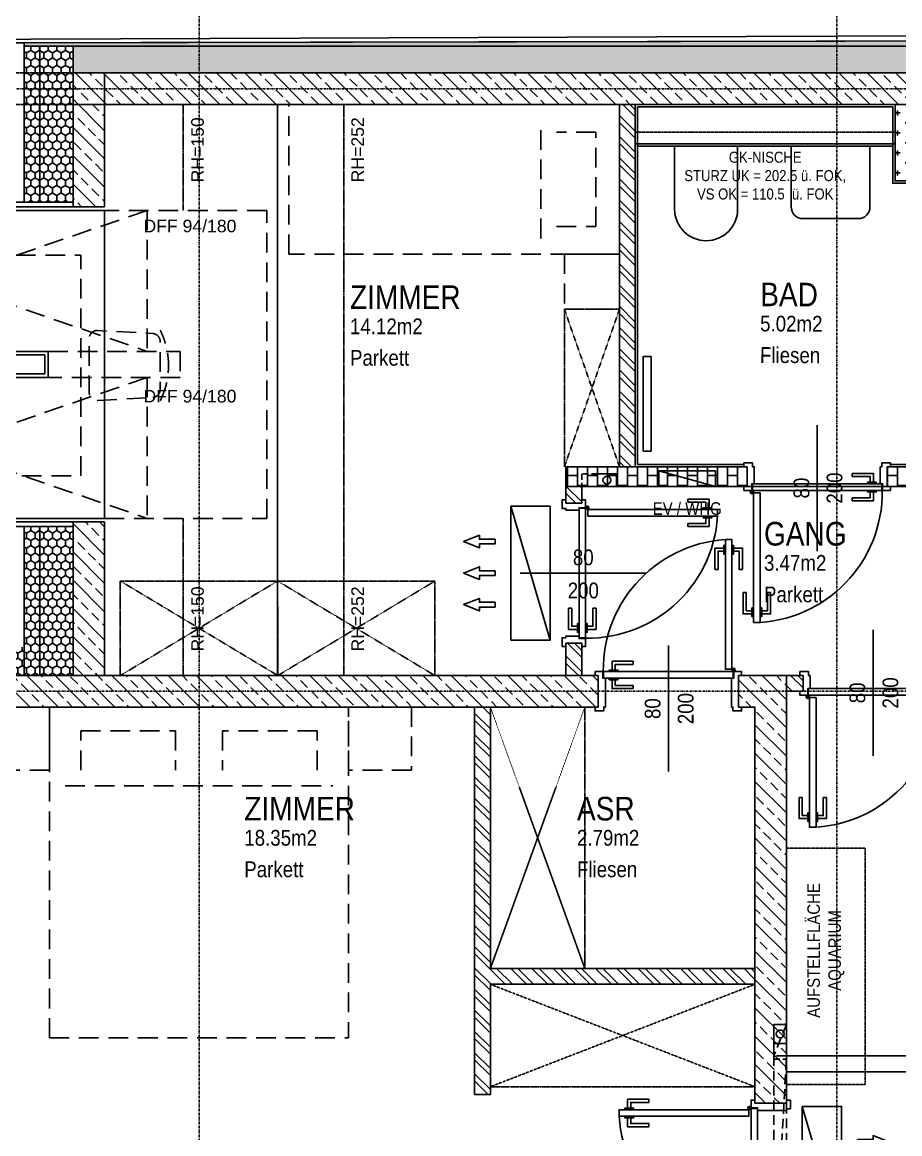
# Model space of a CAD drawing. Header units: millimetres. Extents: x -13147 to 51584, y -41547 to 69958.
# Drawn here: x 35232 to 40804, y 7831 to 14886 of the extents above; entities that cross this region are included whole.
import ezdxf
from ezdxf.enums import TextEntityAlignment as Align

# ---------------------------------------------------------------- set-up
doc = ezdxf.new("R2010")
doc.units = ezdxf.units.MM
doc.linetypes.add('HIDDEN2', pattern=[0.1875, 0.125, -0.0625])
doc.linetypes.add('STRICHPUNKT', pattern=[1, 0.5, -0.25, 0, -0.25])
for name, color, linetype in [('00_HLP---------M0', 251, 'Continuous'), ('00_HLP-G00-L05-M0', 6, 'Continuous'), ('01-ANS-G00-L05-M0', 251, 'Continuous'), ('01-TXT---------M0', 251, 'Continuous'), ('01-TXT---------PP', 1, 'Continuous'), ('01-TXT-G00-L05-M0', 1, 'Continuous'), ('02-ANS-G00-L05-M0', 251, 'Continuous'), ('02-AXO-G00-L05-M0', 251, 'STRICHPUNKT'), ('02-FIL-G00-L05-LILA', 251, 'Continuous'), ('02-FIL-G00-L05-ORANGE', 251, 'Continuous'), ('02-FIL-G00-L05-STB', 251, 'Continuous'), ('02-FLI-G00-L05-M0', 251, 'Continuous'), ('02-HID---------M0', 251, 'HIDDEN2'), ('02-HID-G00-L05-M0', 251, 'HIDDEN2'), ('02-TWA---------M0', 251, 'Continuous'), ('02-TWA-G00-L05-M0', 251, 'Continuous'), ('02-TWB-G00-L05-M0', 251, 'Continuous'), ('02-WDA-G00-L05-M0', 251, 'Continuous'), ('02-ZWA---------M0', 251, 'Continuous'), ('02-ZWA-G00-L05-M0', 251, 'Continuous'), ('03-ANS-G00-L05-M0', 251, 'Continuous'), ('04-STO---------M0', 251, 'Continuous'), ('04-SYM---------EP', 251, 'Continuous'), ('04-SYM-G00-L05-EP', 251, 'Continuous'), ('04-TXT-G00-L05-M0', 251, 'Continuous'), ('05-STO--------M0', 251, 'Continuous'), ('05-SYM---------M0', 251, 'Continuous'), ('05-SYM--------M0', 251, 'Continuous'), ('05-SYM-G00-L05-M0', 251, 'Continuous'), ('05-TXT--------M0', 251, 'Continuous'), ('05-TXT-G00-L05-M0', 251, 'Continuous'), ('07-SAN---------M0', 251, 'Continuous'), ('07-SAN-G00-L05-FBHZG-EVERT', 251, 'Continuous'), ('07-SAN-G00-L05-KLIMA', 8, 'Continuous'), ('07-SAN-G00-L05-Küche', 251, 'Continuous'), ('07-SAN-G00-L05-M0', 251, 'Continuous'), ('07-SYM-G00-L05-M0', 251, 'STRICHPUNKT'), ('07_MOB-G00-L05-M0', 251, 'HIDDEN2'), ('09-VER-G00-L05-GRUNDSTÜCKSGRENZE', 161, 'Continuous')]:
    doc.layers.add(name, color=color, linetype=linetype)
doc.styles.add('ARIAL', font='arial.ttf', dxfattribs={"width": 0.85})
doc.styles.get("Standard").update_dxf_attribs({"font": 'arial.ttf'})
pattern_1 = [(135, (-38458.13, -45395.47), (-89.80256, -89.80256), []), (135, (-38458.13, -45305.67), (-89.80256, -89.80256), [63.5, -31.75])]
pattern_2 = [(90, (-38458.126, -45395.47), (-27.4963, 47.625), [31.75, -63.5]), (210, (-38458.126, -45395.47), (-27.49631, -47.624994), [31.75, -63.5]), (150, (-38458.126, -45395.47), (-54.99261, 6e-06), [-63.5, 31.75])]
pattern_3 = [(135, (-38458.13, -45395.47), (-67.35192, -67.35192), []), (135, (-38458.13, -45350.57), (-67.35192, -67.35192), [])]
pattern_4 = [(90, (-38458.126, -45395.47), (-63.5, -1e-09), []), (180, (-38458.13, -45395.47), (3e-09, -127), [63.5, -63.5]), (180, (-38458.13, -45331.97), (3e-09, -127), [-63.5, 63.5])]

# ---------------------------------------------------------------- blocks, each defined once
blk = doc.blocks.new('TÜR-80_10er-WAND')
at = {"layer": '00_HLP---------M0'}
for points in [[(-0.3575, 0.027), (-0.3575, 0.083), (-0.2225, 0.083)], [(-0.2225, 0.063), (-0.2225, 0.083)], [(0.4, 0.017), (-0.4, 0.017)], [(-0.375, 0.017), (-0.375, 0.027), (-0.32, 0.027), (-0.32, 0.017)], [(-0.3375, 0.027), (-0.3375, 0.063), (-0.2225, 0.063)], [(-0.375, -0.025), (-0.375, -0.035), (-0.32, -0.035), (-0.32, -0.025)], [(-0.3575, -0.035), (-0.3575, -0.091), (-0.2225, -0.091)], [(-0.3375, -0.035), (-0.3375, -0.071), (-0.2225, -0.071)], [(-0.2225, -0.071), (-0.2225, -0.091)]]:
    blk.add_lwpolyline(points, dxfattribs=at)
blk.add_lwpolyline([(0.4115, -0.025), (-0.4115, -0.025), (-0.4115, -0.025), (-0.4115, 0.017), (0.4115, 0.017)], close=True, dxfattribs=at)
at = {"layer": '02-ZWA---------M0'}
for points in [[(-0.445, 0.1), (-0.445, 0)], [(0.445, 0.1), (0.445, 0)]]:
    blk.add_lwpolyline(points, dxfattribs=at)
at = {"layer": '05-STO--------M0'}
for points in [[(-0.465, 0.1), (-0.465, 0.125), (-0.41, 0.125), (-0.41, 0.1), (-0.4, 0.1), (-0.4, 0.017), (-0.415, 0.017), (-0.415, -0.025), (-0.465, -0.025), (-0.465, 0)], [(0.465, 0.1), (0.465, 0.125), (0.41, 0.125), (0.41, 0.1), (0.4, 0.1), (0.4, 0.017), (0.415, 0.017), (0.415, -0.025), (0.465, -0.025), (0.465, 0)]]:
    blk.add_lwpolyline(points, dxfattribs=at)
at = {"layer": '05-SYM---------M0'}
for points in [[(0.352, -0.8085), (0.296, -0.8085), (0.296, -0.6735)], [(0.316, -0.6735), (0.296, -0.6735)], [(0.352, -0.7885), (0.316, -0.7885), (0.316, -0.6735)], [(0.414, -0.8085), (0.47, -0.8085), (0.47, -0.6735)], [(0.414, -0.7885), (0.45, -0.7885), (0.45, -0.6735)], [(0.45, -0.6735), (0.47, -0.6735)], [(0.362, -0.826), (0.352, -0.826), (0.352, -0.771), (0.362, -0.771)], [(0.404, -0.826), (0.414, -0.826), (0.414, -0.771), (0.404, -0.771)]]:
    blk.add_lwpolyline(points, dxfattribs=at)
at = {"layer": '05-SYM--------M0'}
blk.add_lwpolyline([(0.404, -0.0395), (0.404, -0.8625), (0.404, -0.8625), (0.362, -0.8625), (0.362, -0.0395)], close=True, dxfattribs=at)
for points in [[(0.41, -0.036), (0.42, -0.036)], [(0.415, -0.031), (0.415, -0.041)]]:
    blk.add_lwpolyline(points, dxfattribs=at)
blk.add_circle((0.415, -0.036), 0.01, dxfattribs=at)
blk.add_arc((0.415, -0.036), 0.8282, 176.33088, 266.33088, dxfattribs=at)
blk = doc.blocks.new('05-TXT')
at = {"layer": '05-TXT--------M0'}
blk.add_line((-0.4, 0), (0.4, 0), dxfattribs=at)
at = {"layer": '05-TXT--------M0', "color": 8, "style": 'ARIAL', "width": 0.85}
blk.add_attdef('BREITE', text='', height=0.1, dxfattribs=at).set_placement((0, 0.05), align=Align.CENTER)
blk.add_attdef('HÖHE', text='', height=0.1, rotation=360, dxfattribs=at).set_placement((0, -0.06), align=Align.TOP_CENTER)
blk = doc.blocks.new('01-SQM')
at = {"layer": '01-TXT---------M0', "color": 1, "style": 'ARIAL', "width": 0.85}
blk.add_attdef('ROOM', (0, 0), '', height=0.15, dxfattribs=at)
blk.add_attdef('AREA', text='', height=0.1, dxfattribs=at).set_placement((0, -0.06), align=Align.TOP_LEFT)
at = {"layer": '01-TXT---------PP', "color": 1, "style": 'ARIAL', "width": 0.85}
blk.add_attdef('NR', text='', height=0.15, dxfattribs=at).set_placement((-0.1173, 0), align=Align.RIGHT)
blk.add_attdef('FLOOR', text='', height=0.1, dxfattribs=at).set_placement((0, -0.26), align=Align.TOP_LEFT)
blk = doc.blocks.new('DFF_94_Doppelt')
at = {"layer": '00_HLP---------M0'}
for points in [[(0, 0.98), (0, 0.04)], [(0, 0.04), (0, -0.04)], [(0, -0.98), (0, -0.04)]]:
    blk.add_lwpolyline(points, dxfattribs=at)
at = {"layer": '02-HID---------M0'}
for points in [[(0.27, 0.9775), (-1.0302, 0.53), (0.27, 0.0825)], [(0, -0.9775), (1.03, -0.9775), (1.03, 0.9775), (0, 0.9775)], [(0.27, 0.9775), (0.27, 0.0825)], [(-0.3575, 0.0825), (0.48, 0.0825), (0.48, -0.0825), (-0.3575, -0.0825)], [(0.27, -0.0825), (-1.0302, -0.53), (0.27, -0.9775)], [(0.27, -0.0825), (0.27, -0.9775)]]:
    blk.add_lwpolyline(points, dxfattribs=at)
at = {"layer": '02-TWA---------M0'}
for points in [[(-0.2, 1), (0, 1)], [(-0.2, -1), (0, -1)]]:
    blk.add_lwpolyline(points, dxfattribs=at)
at = {"layer": '02-ZWA---------M0'}
for points in [[(-0.58, 0.9775), (0, 0.9775)], [(-0.58, 0.0825), (-0.3575, 0.0825), (-0.3575, -0.0825), (-0.58, -0.0825)], [(-0.58, -0.9775), (0, -0.9775)]]:
    blk.add_lwpolyline(points, dxfattribs=at)
blk.add_lwpolyline([(-0.58, 0.06), (-0.38, 0.06), (-0.38, -0.06), (-0.58, -0.06)], close=True, dxfattribs=at)
at = {"layer": '04-STO---------M0'}
for points in [[(-0.61, 0.955), (-0.61, 0.895), (-0.735, 0.895), (-0.735, 1.015), (-0.7, 1.015), (-0.7, 1), (-0.65, 1), (-0.65, 0.955), (-0.61, 0.955)], [(-0.58, 1), (-0.58, 1.03), (-0.7, 1.03), (-0.7, 1)], [(-0.58, 1), (-0.58, 0.955), (-0.65, 0.955), (-0.65, 1)], [(-0.61, 0.105), (-0.61, 0.165), (-0.735, 0.165), (-0.735, 0.045), (-0.7, 0.045), (-0.7, 0.06), (-0.65, 0.06), (-0.65, 0.105), (-0.61, 0.105)], [(-0.58, 0.06), (-0.58, 0.105), (-0.65, 0.105), (-0.65, 0.06)], [(-0.58, 0.06), (-0.58, 0.03), (-0.7, 0.03), (-0.7, 0.06)], [(-0.61, -0.105), (-0.61, -0.165), (-0.735, -0.165), (-0.735, -0.045), (-0.7, -0.045), (-0.7, -0.06), (-0.65, -0.06), (-0.65, -0.105), (-0.61, -0.105)], [(-0.58, -0.06), (-0.58, -0.03), (-0.7, -0.03), (-0.7, -0.06)], [(-0.58, -0.06), (-0.58, -0.105), (-0.65, -0.105), (-0.65, -0.06)], [(-0.61, -0.955), (-0.61, -0.895), (-0.735, -0.895), (-0.735, -1.015), (-0.7, -1.015), (-0.7, -1), (-0.65, -1), (-0.65, -0.955), (-0.61, -0.955)], [(-0.58, -1), (-0.58, -0.955), (-0.65, -0.955), (-0.65, -1)], [(-0.58, -1), (-0.58, -1.03), (-0.7, -1.03), (-0.7, -1)]]:
    blk.add_lwpolyline(points, close=True, dxfattribs=at)
for points in [[(-0.58, 1), (-0.2, 1), (-0.2, 1.03), (-0.58, 1.03)], [(-0.7, 0.03), (-0.7, -0.03)], [(-0.58, -1), (-0.2, -1), (-0.2, -1.03), (-0.58, -1.03)]]:
    blk.add_lwpolyline(points, dxfattribs=at)
at = {"layer": '04-SYM---------EP'}
for points in [[(-0.7, 1.03), (-1.1102, 1.03), (-1.1102, 1.015)], [(-0.735, 0.045), (-1.1102, 0.045), (-1.1102, 1.015), (-0.735, 1.015)], [(-0.735, 0.165), (-1.0302, 0.165), (-1.0302, 0.895), (-0.735, 0.895)], [(-1.0102, 0.895), (-1.0102, 0.165)], [(-0.735, 0.165), (-0.735, 0.895)], [(-0.61, 0.165), (-0.61, 0.895)], [(-0.7, 0.03), (-1.1102, 0.03), (-1.1102, 0.045)], [(-1.1102, 0.03), (-1.1102, -0.03)], [(-0.7, -0.03), (-1.1102, -0.03), (-1.1102, -0.045)], [(-0.735, -0.045), (-1.1102, -0.045), (-1.1102, -1.015), (-0.735, -1.015)], [(-0.735, -0.165), (-1.0302, -0.165), (-1.0302, -0.895), (-0.735, -0.895)], [(-1.0102, -0.895), (-1.0102, -0.165)], [(-0.735, -0.165), (-0.735, -0.895)], [(-0.61, -0.165), (-0.61, -0.895)], [(-0.7, -1.03), (-1.1102, -1.03), (-1.1102, -1.015)]]:
    blk.add_lwpolyline(points, dxfattribs=at)
blk = doc.blocks.new('TÜR-80_12-5er-WAND')
at = {"layer": '00_HLP---------M0'}
blk.add_lwpolyline([(-0.025, 0.4115), (-0.025, -0.4115), (-0.025, -0.4115), (0.017, -0.4115), (0.017, 0.4115)], close=True, dxfattribs=at)
for points in [[(0.017, 0.4), (0.017, -0.4)], [(-0.035, -0.3575), (-0.091, -0.3575), (-0.091, -0.2225)], [(-0.071, -0.2225), (-0.091, -0.2225)], [(-0.035, -0.3375), (-0.071, -0.3375), (-0.071, -0.2225)], [(0.027, -0.3575), (0.083, -0.3575), (0.083, -0.2225)], [(0.027, -0.3375), (0.063, -0.3375), (0.063, -0.2225)], [(0.063, -0.2225), (0.083, -0.2225)], [(-0.025, -0.375), (-0.035, -0.375), (-0.035, -0.32), (-0.025, -0.32)], [(0.017, -0.375), (0.027, -0.375), (0.027, -0.32), (0.017, -0.32)]]:
    blk.add_lwpolyline(points, dxfattribs=at)
at = {"layer": '02-ZWA---------M0'}
for points in [[(0.125, 0.445), (0, 0.445)], [(0.125, -0.445), (0, -0.445)]]:
    blk.add_lwpolyline(points, dxfattribs=at)
at = {"layer": '05-STO--------M0'}
for points in [[(0.125, 0.465), (0.15, 0.465), (0.15, 0.41), (0.125, 0.41), (0.125, 0.4), (0.017, 0.4), (0.017, 0.415), (-0.025, 0.415), (-0.025, 0.465), (0, 0.465)], [(0.125, -0.465), (0.15, -0.465), (0.15, -0.41), (0.125, -0.41), (0.125, -0.4), (0.017, -0.4), (0.017, -0.415), (-0.025, -0.415), (-0.025, -0.465), (0, -0.465)]]:
    blk.add_lwpolyline(points, dxfattribs=at)
at = {"layer": '05-SYM---------M0'}
for points in [[(-0.8085, 0.414), (-0.8085, 0.47), (-0.6735, 0.47)], [(-0.7885, 0.414), (-0.7885, 0.45), (-0.6735, 0.45)], [(-0.6735, 0.45), (-0.6735, 0.47)], [(-0.826, 0.404), (-0.826, 0.414), (-0.771, 0.414), (-0.771, 0.404)], [(-0.826, 0.362), (-0.826, 0.352), (-0.771, 0.352), (-0.771, 0.362)], [(-0.8085, 0.352), (-0.8085, 0.296), (-0.6735, 0.296)], [(-0.7885, 0.352), (-0.7885, 0.316), (-0.6735, 0.316)], [(-0.6735, 0.316), (-0.6735, 0.296)]]:
    blk.add_lwpolyline(points, dxfattribs=at)
at = {"layer": '05-SYM--------M0'}
blk.add_lwpolyline([(-0.0395, 0.404), (-0.8625, 0.404), (-0.8625, 0.404), (-0.8625, 0.362), (-0.0395, 0.362)], close=True, dxfattribs=at)
for points in [[(-0.031, 0.415), (-0.041, 0.415)], [(-0.036, 0.41), (-0.036, 0.42)]]:
    blk.add_lwpolyline(points, dxfattribs=at)
blk.add_circle((-0.036, 0.415), 0.01, dxfattribs=at)
blk.add_arc((-0.036, 0.415), 0.8282, 183.66912, 273.66912, dxfattribs=at)
blk = doc.blocks.new('TÜR-80_20er-WAND')
at = {"layer": '00_HLP---------M0'}
for points in [[(-0.3575, 0.045), (-0.3575, 0.101), (-0.2225, 0.101)], [(-0.3375, 0.045), (-0.3375, 0.081), (-0.2225, 0.081)], [(-0.2225, 0.081), (-0.2225, 0.101)], [(-0.375, 0.035), (-0.375, 0.045), (-0.32, 0.045), (-0.32, 0.035)], [(0.4, -0.007), (-0.4, -0.007)], [(-0.375, -0.007), (-0.375, -0.017), (-0.32, -0.017), (-0.32, -0.007)], [(-0.3575, -0.017), (-0.3575, -0.073), (-0.2225, -0.073)], [(-0.3375, -0.017), (-0.3375, -0.053), (-0.2225, -0.053)], [(-0.2225, -0.053), (-0.2225, -0.073)]]:
    blk.add_lwpolyline(points, dxfattribs=at)
blk.add_lwpolyline([(0.4115, 0.035), (-0.4115, 0.035), (-0.4115, 0.035), (-0.4115, -0.007), (0.4115, -0.007)], close=True, dxfattribs=at)
at = {"layer": '02-TWA---------M0'}
for points in [[(-0.445, -0.19), (-0.445, 0.01)], [(0.445, -0.19), (0.445, 0.01)]]:
    blk.add_lwpolyline(points, dxfattribs=at)
at = {"layer": '05-STO--------M0'}
for points in [[(-0.465, -0.19), (-0.465, -0.215), (-0.41, -0.215), (-0.41, -0.19), (-0.4, -0.19), (-0.4, -0.007), (-0.415, -0.007), (-0.415, 0.035), (-0.465, 0.035), (-0.465, 0.01)], [(0.465, -0.19), (0.465, -0.215), (0.41, -0.215), (0.41, -0.19), (0.4, -0.19), (0.4, -0.007), (0.415, -0.007), (0.415, 0.035), (0.465, 0.035), (0.465, 0.01)]]:
    blk.add_lwpolyline(points, dxfattribs=at)
at = {"layer": '05-SYM---------M0'}
for points in [[(0.352, 0.8185), (0.296, 0.8185), (0.296, 0.6835)], [(0.352, 0.7985), (0.316, 0.7985), (0.316, 0.6835)], [(0.362, 0.836), (0.352, 0.836), (0.352, 0.781), (0.362, 0.781)], [(0.404, 0.836), (0.414, 0.836), (0.414, 0.781), (0.404, 0.781)], [(0.414, 0.8185), (0.47, 0.8185), (0.47, 0.6835)], [(0.414, 0.7985), (0.45, 0.7985), (0.45, 0.6835)], [(0.316, 0.6835), (0.296, 0.6835)], [(0.45, 0.6835), (0.47, 0.6835)]]:
    blk.add_lwpolyline(points, dxfattribs=at)
at = {"layer": '05-SYM--------M0'}
blk.add_lwpolyline([(0.404, 0.0495), (0.404, 0.8725), (0.404, 0.8725), (0.362, 0.8725), (0.362, 0.0495)], close=True, dxfattribs=at)
for points in [[(0.41, 0.046), (0.42, 0.046)], [(0.415, 0.041), (0.415, 0.051)]]:
    blk.add_lwpolyline(points, dxfattribs=at)
blk.add_circle((0.415, 0.046), 0.01, dxfattribs=at)
blk.add_arc((0.415, 0.046), 0.8282, 93.66912, 183.66912, dxfattribs=at)
blk = doc.blocks.new('07-WC')
blk.add_lwpolyline([(-0.015, -0.2), (-0.415, -0.2, -1), (-0.415, 0.2), (-0.015, 0.2)], format="xyb", close=True)
blk = doc.blocks.new('07-WT60')
blk.add_lwpolyline([(-0.015, 0.25), (-0.4, 0.25, 0.414214), (-0.475, 0.175), (-0.475, -0.175, 0.414214), (-0.4, -0.25), (-0.015, -0.25)], format="xyb", close=True)
blk = doc.blocks.new('BETT')
for points in [[(0, 0.95), (-0.4, 0.95), (-0.4, 1.35), (0, 1.35)], [(0, -1.35), (-0.4, -1.35), (-0.4, -0.95), (0, -0.95)]]:
    blk.add_lwpolyline(points, close=True)
at = {"flags": 128}
blk.add_lwpolyline([(-2.1, 0.95), (-2.1, -0.95), (0, -0.95), (0, 0.95)], close=True, dxfattribs=at)
for points in [[(-0.5, 0.85), (-0.5, -0.85)], [(-0.4, 0.75), (-0.15, 0.75), (-0.15, 0.15), (-0.4, 0.15)], [(-0.4, -0.75), (-0.15, -0.75), (-0.15, -0.15), (-0.4, -0.15)]]:
    blk.add_lwpolyline(points)
blk = doc.blocks.new('BETT_90')
blk.add_lwpolyline([(0, 0.95), (-0.35, 0.95), (-0.35, 1.3), (0, 1.3)], close=True)
at = {"flags": 128}
blk.add_lwpolyline([(-2.1, 0.95), (-2.1, 0), (0, 0), (0, 0.95)], close=True, dxfattribs=at)
for points in [[(-0.5, 0.85), (-0.5, 0.1)], [(-0.4, 0.775), (-0.15, 0.775), (-0.15, 0.175), (-0.4, 0.175)]]:
    blk.add_lwpolyline(points)
blk = doc.blocks.new('möbel_schreibtisch')
at = {"flags": 128}
blk.add_lwpolyline([(0, -0.1), (-0.6, -0.1), (-0.6, 1.3), (0, 1.3)], close=True, dxfattribs=at)
blk.add_lwpolyline([(-1.056, 0.8021, 0.39805), (-1.1032, 0.7521), (-1.1032, 0.4467, 0.39805), (-1.056, 0.3968), (-0.706, 0.3774, 0.430564), (-0.6532, 0.4273), (-0.6532, 0.7716, 0.430564), (-0.706, 0.8215)], format="xyb", close=True, dxfattribs=at)
blk.add_arc((-0.6532, 0.5994), 0.5031, 153.43495, 206.56505)
blk = doc.blocks.new('KLIMAGERÄT')
for points in [[(-0.425, 0), (0.425, 0), (0.425, -0.25), (-0.425, -0.25), (-0.425, 0)], [(-0.215, -0.35), (-0.215, -0.45), (-0.24, -0.45), (-0.2, -0.55), (-0.2, -0.55), (-0.16, -0.45), (-0.185, -0.45), (-0.185, -0.35), (-0.215, -0.35)], [(-0.015, -0.35), (-0.015, -0.45), (-0.04, -0.45), (0, -0.55), (0, -0.55), (0.04, -0.45), (0.015, -0.45), (0.015, -0.35), (-0.015, -0.35)], [(0.215, -0.35), (0.215, -0.45), (0.24, -0.45), (0.2, -0.55), (0.2, -0.55), (0.16, -0.45), (0.185, -0.45), (0.185, -0.35), (0.215, -0.35)]]:
    blk.add_lwpolyline(points, close=True)
blk.add_lwpolyline([(-0.425, -0.25), (0.425, 0)])
blk = doc.blocks.new('07_Klimasifon')
at = {"layer": '00_HLP---------M0', "linetype": 'HIDDEN2', "ltscale": 0.3}
blk.add_lwpolyline([(0, -0.1), (0.08, -0.1), (0.08, 0), (0, 0)], close=True, dxfattribs=at)
at = {"layer": '07-SAN---------M0'}
blk.add_lwpolyline([(0, -0.22), (0.08, -0.22), (0.08, -0.1), (0, -0.1)], close=True, dxfattribs=at)
blk.add_circle((0.04, -0.16), 0.025, dxfattribs=at)
blk = doc.blocks.new('WDB_KLIMA-INNEN_STB')
at = {"layer": '02-TWA---------M0', "linetype": 'HIDDEN2', "ltscale": 0.5}
for points in [[(0, 0.745), (0.08, 0.745), (0.08, 0.895), (0, 0.895)], [(0, 0.745), (0, -0.745), (0.08, -0.745), (0.08, 0.745)], [(0, -0.745), (0.08, -0.745), (0.08, -0.945), (0, -0.945)]]:
    blk.add_lwpolyline(points, close=True, dxfattribs=at)
for points in [[(0, 0.745), (0.08, 0.895)], [(0.08, 0.745), (0, -0.745)], [(0, -0.945), (0.08, -0.745)]]:
    blk.add_lwpolyline(points, dxfattribs=at)

msp = doc.modelspace()

# ---------------------------------------------------------------- hatches: boundary and pattern name
at = {"layer": '02-FIL-G00-L05-LILA'}
h = msp.add_hatch(dxfattribs=at)
h.set_pattern_fill('HONEY', color=256, scale=10, angle=197.04654128, style=0)
h.set_pattern_definition(pattern_2)
h.paths.add_polyline_path([(45664.505, 14734.5294), (45664.505, 14776.2723), (35244.505, 14756.5026), (35244.505, 14734.5294)])
h = msp.add_hatch(dxfattribs=at)
h.set_pattern_fill('HONEY', color=256, scale=10, angle=197.04654128, style=0)
h.set_pattern_definition(pattern_2)
h.paths.add_polyline_path([(35554.505, 14734.5294), (35244.505, 14734.5294), (35244.505, 13744.5294), (35554.505, 13744.5294), (35554.505, 14564.5294)])
h = msp.add_hatch(dxfattribs=at)
h.set_pattern_fill('HONEY', color=256, scale=10, angle=197.04654128, style=0)
h.set_pattern_definition(pattern_2)
h.paths.add_polyline_path([(45354.505, 14734.5294), (35554.505, 14734.5294), (35554.505, 14564.5294), (45354.505, 14564.5294)])
h = msp.add_hatch(dxfattribs=at)
h.set_pattern_fill('HONEY', color=256, scale=10, angle=197.04654128, style=0)
h.set_pattern_definition(pattern_2)
h.paths.add_polyline_path([(35554.505, 11684.5294), (35244.505, 11684.5294), (35244.505, 10739.5294), (35554.505, 10739.5294)])
h = msp.add_hatch(dxfattribs=at)
h.set_pattern_fill('HONEY', color=256, scale=10, angle=197.04654128, style=0)
h.set_pattern_definition(pattern_2)
h.paths.add_polyline_path([(35244.505, 10739.5294), (35244.505, 10919.5294), (34258.4989, 10919.5294), (34320.0386, 10089.5294), (34404.5068, 10089.5294), (34404.5068, 10169.5226), (34484.5068, 10169.5226), (34504.5064, 10169.5227), (34504.5032, 10739.5294)])
at = {"layer": '02-FIL-G00-L05-ORANGE'}
h = msp.add_hatch(dxfattribs=at)
h.set_pattern_fill('ANSI32', color=256, scale=10, angle=197.04654128, style=0)
h.set_pattern_definition(pattern_3)
h.paths.add_polyline_path([(39124.505, 14364.5294), (39024.505, 14364.5294), (39024.505, 12264.5294), (39024.505, 12064.5294), (39124.505, 12064.5294)])
h = msp.add_hatch(dxfattribs=at)
h.set_pattern_fill('CROSS', color=256, scale=10, angle=197.04654128, style=0)
h.set_pattern_definition([(90, (-38458.126, -45395.47), (-63.5, 63.5), [31.75, -95.25]), (180, (-38442.25, -45379.596), (-63.5, -63.5), [31.75, -95.25])])
h.paths.add_polyline_path([(41774.505, 14364.5294), (41669.505, 14364.5294), (41669.505, 13979.5294), (40879.505, 13979.5294), (40879.505, 14364.5294), (40774.505, 14364.5294), (40774.505, 13874.5294), (41774.505, 13874.5294)])
h = msp.add_hatch(dxfattribs=at)
h.set_pattern_fill('BRICK', color=256, scale=10, angle=197.04654128, style=0)
h.set_pattern_definition(pattern_4)
h.paths.add_polyline_path([(39834.505, 12064.5294), (38684.5049, 12064.5294), (38684.5049, 11939.5294), (39834.505, 11939.5294)])
h = msp.add_hatch(dxfattribs=at)
h.set_pattern_fill('BRICK', color=256, scale=10, angle=197.04654128, style=0)
h.set_pattern_definition(pattern_4)
h.paths.add_polyline_path([(41674.505, 11939.5294), (41674.505, 12064.5294), (40724.505, 12064.5294), (40724.505, 11939.5294)])
h = msp.add_hatch(dxfattribs=at)
h.set_pattern_fill('ANSI32', color=256, scale=10, angle=197.04654128, style=0)
h.set_pattern_definition(pattern_3)
h.paths.add_polyline_path([(38784.5049, 11939.5294), (38684.5049, 11939.5294), (38684.5049, 11834.5294), (38784.5049, 11834.5294)])
h = msp.add_hatch(dxfattribs=at)
h.set_pattern_fill('ANSI32', color=256, scale=10, angle=197.04654128, style=0)
h.set_pattern_definition(pattern_3)
h.paths.add_polyline_path([(38784.5049, 10944.5294), (38684.5049, 10944.5294), (38684.5049, 10739.5294), (38784.5049, 10739.5294)])
h = msp.add_hatch(dxfattribs=at)
h.set_pattern_fill('ANSI32', color=256, scale=10, angle=197.04654128, style=0)
h.set_pattern_definition(pattern_3)
h.paths.add_polyline_path([(40189.5049, 10739.5294), (40084.5049, 10739.5294), (40084.5049, 10639.5294), (40189.5049, 10639.5294)])
h = msp.add_hatch(dxfattribs=at)
h.set_pattern_fill('ANSI32', color=256, scale=10, angle=197.04654128, style=0)
h.set_pattern_definition(pattern_3)
h.paths.add_polyline_path([(38204.5068, 10539.5294), (38104.5068, 10539.5294), (38104.5068, 8079.5294), (38204.5068, 8079.5294), (38204.5068, 8779.5294), (39884.5049, 8779.5294), (39884.5049, 8879.5294), (38204.5068, 8879.5294)])
at = {"layer": '02-FIL-G00-L05-STB'}
h = msp.add_hatch(dxfattribs=at)
h.set_pattern_fill('ANSI33', color=256, scale=20, angle=197.04654128, style=0)
h.set_pattern_definition(pattern_1)
h.paths.add_polyline_path([(35754.505, 14564.5294), (35554.505, 14564.5294), (35554.505, 13714.5294), (35754.505, 13714.5294)])
h = msp.add_hatch(dxfattribs=at)
h.set_pattern_fill('ANSI33', color=256, scale=20, angle=197.04654128, style=0)
h.set_pattern_definition(pattern_1)
h.paths.add_polyline_path([(45154.505, 14564.5294), (35754.505, 14564.5294), (35754.505, 14364.5294), (45154.5119, 14364.5294)])
h = msp.add_hatch(dxfattribs=at)
h.set_pattern_fill('ANSI33', color=256, scale=20, angle=197.04654128, style=0)
h.set_pattern_definition(pattern_1)
h.paths.add_polyline_path([(35754.505, 11714.5294), (35554.505, 11714.5294), (35554.505, 11684.5294), (35554.505, 10739.5294), (35754.505, 10739.5294)])
h = msp.add_hatch(dxfattribs=at)
h.set_pattern_fill('ANSI33', color=256, scale=20, angle=197.04654128, style=0)
h.set_pattern_definition(pattern_1)
h.paths.add_polyline_path([(38889.5049, 10739.5294), (34504.5032, 10739.5294), (34504.5068, 10089.5226), (34704.5068, 10089.5226), (34704.5068, 10539.5294), (38889.5049, 10539.5294)])
h = msp.add_hatch(dxfattribs=at)
h.set_pattern_fill('ANSI33', color=256, scale=20, angle=197.04654128, style=0)
h.set_pattern_definition(pattern_1)
h.paths.add_polyline_path([(40084.5049, 10739.5294), (39779.5049, 10739.5294), (39779.5049, 10539.5294), (39884.5049, 10539.5294), (39884.5049, 8024.5294), (40084.5049, 8024.5294)])

# ---------------------------------------------------------------- linework, layer by layer
at = {"layer": '00_HLP-G00-L05-M0', "linetype": 'HIDDEN2', "ltscale": 2}
msp.add_lwpolyline([(36852.0281, 10739.5294), (36852.0281, 14364.5294)], dxfattribs=at)
at = {"layer": '01-ANS-G00-L05-M0'}
msp.add_lwpolyline([(39834.505, 11939.5294), (40724.505, 11939.5294)], dxfattribs=at)
at = {"layer": '02-ANS-G00-L05-M0'}
msp.add_lwpolyline([(34204.505, 10689.5294), (34204.505, 14754.5294), (35244.505, 14756.5026)], dxfattribs=at)
at = {"layer": '02-ANS-G00-L05-M0', "color": 253}
msp.add_lwpolyline([(40774.505, 14114.5294), (39124.505, 14114.5294)], dxfattribs=at)
at = {"layer": '02-AXO-G00-L05-M0'}
for points in [[(36354.505, 16928.2275), (36354.505, -17999.2142)], [(40404.505, 16928.2275), (40404.505, -17999.2142)], [(16365.2412, 14464.5282), (50054.505, 14464.5282)], [(16441.8735, 10639.5294), (50054.505, 10639.5294)]]:
    msp.add_lwpolyline(points, dxfattribs=at)
at = {"layer": '02-FLI-G00-L05-M0'}
for points in [[(39814.505, 12079.5294), (39139.505, 12079.5294), (39139.505, 14349.5294), (40759.505, 14349.5294), (40759.505, 13864.5294), (41659.505, 13864.653), (41659.505, 12079.5294), (40745.4564, 12079.5294)], [(39139.505, 14099.5294), (40759.505, 14099.5294)]]:
    msp.add_lwpolyline(points, dxfattribs=at)
at = {"layer": '02-HID-G00-L05-M0'}
msp.add_line((35754.505, 14364.5294), (34604.505, 14364.5294), dxfattribs=at)
for points in [[(46504.505, 5144.529), (46504.505, 14564.5294), (34404.505, 14564.5294), (34404.505, 2954.5294), (35554.505, 2954.5294)], [(36254.505, 13692.0294), (36254.505, 14364.5294)], [(37274.505, 10739.5294), (37274.505, 14364.5294)], [(36254.505, 10739.5294), (36254.505, 11737.0294)]]:
    msp.add_lwpolyline(points, dxfattribs=at)
at = {"layer": '02-HID-G00-L05-M0', "ltscale": 0.5}
msp.add_lwpolyline([(40774.505, 14189.5294), (39124.505, 14189.5294)], dxfattribs=at)
at = {"layer": '02-TWA-G00-L05-M0'}
for p, q in [((35554.505, 14564.5294), (45354.505, 14564.5294)), ((35554.505, 13714.5294), (35554.505, 14564.5294)), ((35754.505, 13714.5294), (35754.505, 14564.5294)), ((35754.505, 14364.5294), (45154.505, 14364.5294)), ((35554.505, 10739.5294), (35554.505, 11714.5294)), ((35754.505, 10739.5294), (35754.505, 11714.5294))]:
    msp.add_line(p, q, dxfattribs=at)
for points in [[(38889.5049, 10739.5294), (34504.5032, 10739.5294)], [(40084.5049, 8024.5294), (40084.5049, 10739.5294), (39779.5049, 10739.5294)], [(38889.5049, 10539.5294), (34704.5068, 10539.5294)], [(39884.5049, 8024.5294), (39884.5049, 10539.5294), (39779.5049, 10539.5294)]]:
    msp.add_lwpolyline(points, dxfattribs=at)
at = {"layer": '02-TWB-G00-L05-M0'}
msp.add_lwpolyline([(46894.8267, 32955.0287), (46707.8509, 14965.0097), (46639.3671, 14964.5401), (46640.3291, 14820.9604), (34152.495, 14774.7829)], dxfattribs=at)
at = {"layer": '02-WDA-G00-L05-M0'}
msp.add_line((35244.505, 14734.5294), (45664.505, 14734.5294), dxfattribs=at)
msp.add_lwpolyline([(45664.505, 14734.5294), (45664.505, 14776.2723), (35244.505, 14756.5026), (35244.505, 14734.5294)], close=True, dxfattribs=at)
for points in [[(35244.505, 13744.5294), (35244.505, 14734.5294)], [(35344.505, 13744.5294), (35344.505, 14734.5294)], [(35554.505, 14564.5294), (35554.505, 14734.5294)], [(35244.505, 10739.5294), (35244.505, 11684.5294)], [(35344.505, 10739.5294), (35344.505, 11684.5294)]]:
    msp.add_lwpolyline(points, dxfattribs=at)
at = {"layer": '02-ZWA-G00-L05-M0'}
for p, q in [((38684.5049, 12064.5294), (39834.505, 12064.5294)), ((38684.5049, 11939.5294), (39834.505, 11939.5294)), ((41674.505, 11939.5294), (40724.505, 11939.5294)), ((38104.5068, 10539.5294), (38104.5068, 8079.5294)), ((38204.5068, 10539.5294), (38204.5068, 8879.5294)), ((38204.5068, 8879.5294), (39884.5049, 8879.5294)), ((38204.5068, 8779.5294), (39884.5049, 8779.5294))]:
    msp.add_line(p, q, dxfattribs=at)
for points in [[(39024.505, 12064.5294), (39024.505, 14364.5294)], [(39124.505, 12064.5294), (39124.505, 14364.5294)], [(40774.505, 14364.5294), (40774.505, 13879.5294), (41774.505, 13879.5294), (41774.505, 14364.5294)], [(38684.5049, 11834.5294), (38684.5049, 12064.5294)], [(40724.505, 12064.5294), (41674.505, 12064.5294)], [(38784.5049, 11834.5294), (38784.5049, 11939.5294)], [(38684.5049, 10739.5294), (38684.5049, 10944.5294)], [(38784.5049, 10739.5294), (38784.5049, 10944.5294)], [(40084.5049, 10739.5294), (40189.5049, 10739.5294)], [(40189.5049, 10639.5294), (40084.5049, 10639.5294)], [(38104.5068, 8079.5294), (38204.5068, 8079.5294), (38204.5068, 8779.5294)]]:
    msp.add_lwpolyline(points, dxfattribs=at)
at = {"layer": '03-ANS-G00-L05-M0'}
msp.add_lwpolyline([(40084.5049, 8324.5294), (40084.5049, 8224.5294), (41928.7943, 8224.5294), (44379.505, 5773.8186), (44379.505, 5494.5293), (44479.505, 5494.5293), (44479.505, 5815.2399), (41970.2157, 8324.5294), (40084.5049, 8324.5294)], dxfattribs=at)
at = {"layer": '07-SAN-G00-L05-FBHZG-EVERT'}
msp.add_lwpolyline([(39634.505, 12039.5294), (39634.505, 11939.5294), (39274.505, 11939.5294), (39274.505, 12039.5294)], close=True, dxfattribs=at)
msp.add_lwpolyline([(39634.505, 11939.5294), (39274.505, 12039.5294)], dxfattribs=at)
at = {"layer": '07-SAN-G00-L05-Küche', "linetype": 'HIDDEN2', "ltscale": 0.5}
msp.add_lwpolyline([(40084.5049, 8144.5294), (40584.5049, 8144.5294), (40584.5049, 9644.5294), (40084.5049, 9644.5294)], close=True, dxfattribs=at)
at = {"layer": '07-SAN-G00-L05-M0'}
msp.add_lwpolyline([(39174.505, 12164.5294), (39174.505, 12764.5294), (39224.505, 12764.5294), (39224.505, 12164.5294)], close=True, dxfattribs=at)
at = {"layer": '07_MOB-G00-L05-M0'}
for points in [[(38674.505, 13064.5294), (38674.505, 12064.5294), (38992.005, 12064.5294), (39024.505, 12064.5294), (39024.505, 13064.5294), (38674.505, 13064.5294)], [(37852.4636, 10739.281), (37852.4636, 11339.281), (35854.5727, 11339.5066), (35854.505, 10739.5294)], [(38204.5068, 10539.5294), (38804.5068, 10539.5294), (38804.5068, 10539.5294), (38804.5068, 8879.5294), (38204.5068, 8879.5294)], [(38204.5068, 8779.5294), (38204.5068, 8129.5294), (39884.5049, 8129.5294), (39884.5049, 8779.5294)]]:
    msp.add_lwpolyline(points, close=True, dxfattribs=at)
for points in [[(38674.505, 13064.5294), (39024.505, 12064.5294)], [(39024.505, 13064.5294), (38674.505, 12064.5294)], [(35854.505, 10739.5294), (36853.5178, 11339.5323)], [(36855.0077, 10739.6644), (35854.5727, 11339.5066)], [(36853.5178, 11339.5323), (37852.4636, 10739.281)], [(36853.5182, 11339.3938), (36855.008, 10739.5294)], [(37852.4636, 11339.281), (36855.0077, 10739.6644)], [(38804.5068, 10539.5294), (38204.5068, 8879.5294)], [(38204.5068, 10539.5294), (38804.5068, 8879.5294)], [(39884.5049, 8129.5294), (38204.5068, 8779.5294)], [(38204.5068, 8129.5294), (39884.5049, 8779.5294)]]:
    msp.add_lwpolyline(points, dxfattribs=at)
at = {"layer": '09-VER-G00-L05-GRUNDSTÜCKSGRENZE'}
msp.add_lwpolyline([(46704.501, -15548.7947), (35541.4308, -15421.4983), (19046.2363, -15218.073), (19138.7033, 14725.9454), (-7779.3506, 14674.8743), (-7909.3457, 14675.5378), (-7826.8215, 30843.226), (-7817.0604, 32755.5627), (7176.712, 32871.7581), (29539.4687, 32927.2999), (29421.7814, 14744.8024), (29556, 14745.7099), (46704.4989, 14778.2454)], close=True, dxfattribs=at)

# ---------------------------------------------------------------- block references
at = {"layer": '01-TXT-G00-L05-M0', "xscale": 1000, "yscale": 1000, "zscale": 1000}
for p, rotation, values in [((37313.1334, 13066.1966), 359.999999992073, {'ROOM': 'ZIMMER', 'AREA': '14.12m2', 'FLOOR': 'Parkett'}), ((39917.8113, 13084.131), 359.7075492476922, {'ROOM': 'BAD', 'AREA': '5.02m2', 'FLOOR': 'Fliesen'}), ((39941.8735, 11564.5294), 359.9999999720627, {'ROOM': 'GANG', 'AREA': '3.47m2', 'FLOOR': 'Parkett'}), ((36641.8735, 9819.4918), 359.999999992073, {'ROOM': 'ZIMMER', 'AREA': '18.35m2', 'FLOOR': 'Parkett'}), ((38754.3385, 9819.4918), 359.999999963725, {'ROOM': 'ASR', 'AREA': '2.79m2', 'FLOOR': 'Fliesen'})]:
    msp.add_blockref('01-SQM', p, dxfattribs=dict(at, rotation=rotation)).add_auto_attribs(values)
at = {"layer": '04-SYM-G00-L05-EP', "xscale": 1000, "yscale": 1000, "zscale": 1000, "rotation": 1.2444225e-09}
msp.add_blockref('DFF_94_Doppelt', (35754.505, 12714.5294), dxfattribs=at)
at = {"layer": '05-SYM-G00-L05-M0', "yscale": 1000, "zscale": 1000}
for name, p, xscale, rotation in [('TÜR-80_12-5er-WAND', (40279.505, 11939.5294), 1000, 90.00000005127022), ('TÜR-80_10er-WAND', (38784.5049, 11389.5294), 1000, 90.00000002125475), ('TÜR-80_20er-WAND', (39334.5049, 10729.5294), 1000, 359.9999999962419), ('TÜR-80_10er-WAND', (40634.5049, 10639.5294), -1000, 1.880074496e-07), ('TÜR-80_20er-WAND', (39894.5049, 7579.5294), 1000, 90.00000002792483)]:
    msp.add_blockref(name, p, dxfattribs=dict(at, xscale=xscale, rotation=rotation))
at = {"layer": '05-TXT-G00-L05-M0', "xscale": 1000, "yscale": 1000, "zscale": 1000}
for p, rotation in [((40279.505, 11929.5294), 90.00000002792483), ((38794.5049, 11389.5294), 9.582055800000002e-09), ((40634.5049, 10629.5294), 90.00000002458978), ((39334.5049, 10529.5294), 90.00000002458978)]:
    msp.add_blockref('05-TXT', p, dxfattribs=dict(at, rotation=rotation)).add_auto_attribs({'BREITE': '80', 'HÖHE': '200'})
at = {"layer": '07-SAN-G00-L05-KLIMA', "xscale": 1000, "yscale": 1000, "zscale": 1000}
for name, p, rotation in [('07_Klimasifon', (38784.5049, 11939.5294), 90.00000001791969), ('KLIMAGERÄT', (38584.5049, 11389.5294), 269.9999999845692), ('07_Klimasifon', (40084.5049, 8304.5294), 180.0000000045795), ('KLIMAGERÄT', (40184.5049, 7579.5294), 90.00000000457949)]:
    msp.add_blockref(name, p, dxfattribs=dict(at, rotation=rotation))
at = {"layer": '07-SAN-G00-L05-M0', "yscale": 1000, "zscale": 1000}
for name, p, xscale, rotation in [('07-WC', (39574.505, 14114.5294), -1000, 270.0000000712805), ('07-WT60', (40364.505, 14114.5294), 1000, 90.00000002458978), ('WDB_KLIMA-INNEN_STB', (40084.5049, 7579.5294), 1000, 179.9999999937405)]:
    msp.add_blockref(name, p, dxfattribs=dict(at, xscale=xscale, rotation=rotation))
at = {"layer": '07_MOB-G00-L05-M0', "yscale": 1000, "zscale": 1000}
for name, p, xscale, rotation in [('BETT_90', (39024.505, 14364.5294), -1000, 179.9999999979092), ('möbel_schreibtisch', (35004.505, 13307.0294), 1000, 180.0000000345949), ('BETT', (36354.5068, 10539.5294), 1000, 90.00000002792483)]:
    msp.add_blockref(name, p, dxfattribs=dict(at, xscale=xscale, rotation=rotation))

# ---------------------------------------------------------------- texts
at = {"layer": '01-TXT-G00-L05-M0', "char_height": 80, "width": 1460, "rotation": 90}
for s, insert, attachment_point in [('{\\fArial|b0|i0|c0|p34;RH=150}', (36304.9239, 14283.2647), 3), ('{\\fArial|b0|i0|c0|p34;RH=252}', (37321.6858, 14283.2647), 3), ('{\\fArial|b0|i0|c0|p34;RH=150}', (36304.9239, 10892.2154), 1), ('{\\fArial|b0|i0|c0|p34;RH=252}', (37321.6858, 10892.2154), 1)]:
    msp.add_mtext(s, dxfattribs=dict(at, insert=insert, attachment_point=attachment_point))
at = {"layer": '04-TXT-G00-L05-M0', "char_height": 80, "width": 1463.6, "attachment_point": 3, "rotation": 0}
for insert in [(36592.0211, 13632.8562), (36592.0211, 12552.8562)]:
    msp.add_mtext('{\\fArial|b0|i0|c0|p34;DFF 94/180}', dxfattribs=dict(at, insert=insert))
at = {"layer": '07-SAN-G00-L05-FBHZG-EVERT', "insert": (39454.505, 11839.5294), "char_height": 80, "width": 1165, "attachment_point": 2, "rotation": 0, "style": 'ARIAL'}
msp.add_mtext('EV / WHG', dxfattribs=at)
at = {"layer": '07-SYM-G00-L05-M0', "linetype": 'Continuous', "insert": (39949.505, 14064.5294), "char_height": 70, "width": 1470, "attachment_point": 2, "rotation": 0.00000001, "style": 'ARIAL'}
msp.add_mtext('GK-NISCHE \\PSTURZ UK = 202.5 ü. FOK, \\PVS OK = 110.5  ü. FOK', dxfattribs=at)
at = {"layer": '07-SYM-G00-L05-M0', "insert": (40334.5049, 8994.5294), "char_height": 80, "width": 545.8, "attachment_point": 5, "rotation": 90, "style": 'ARIAL'}
msp.add_mtext('AUFSTELLFLÄCHE AQUARIUM', dxfattribs=at)

doc.saveas('drawing.dxf')
